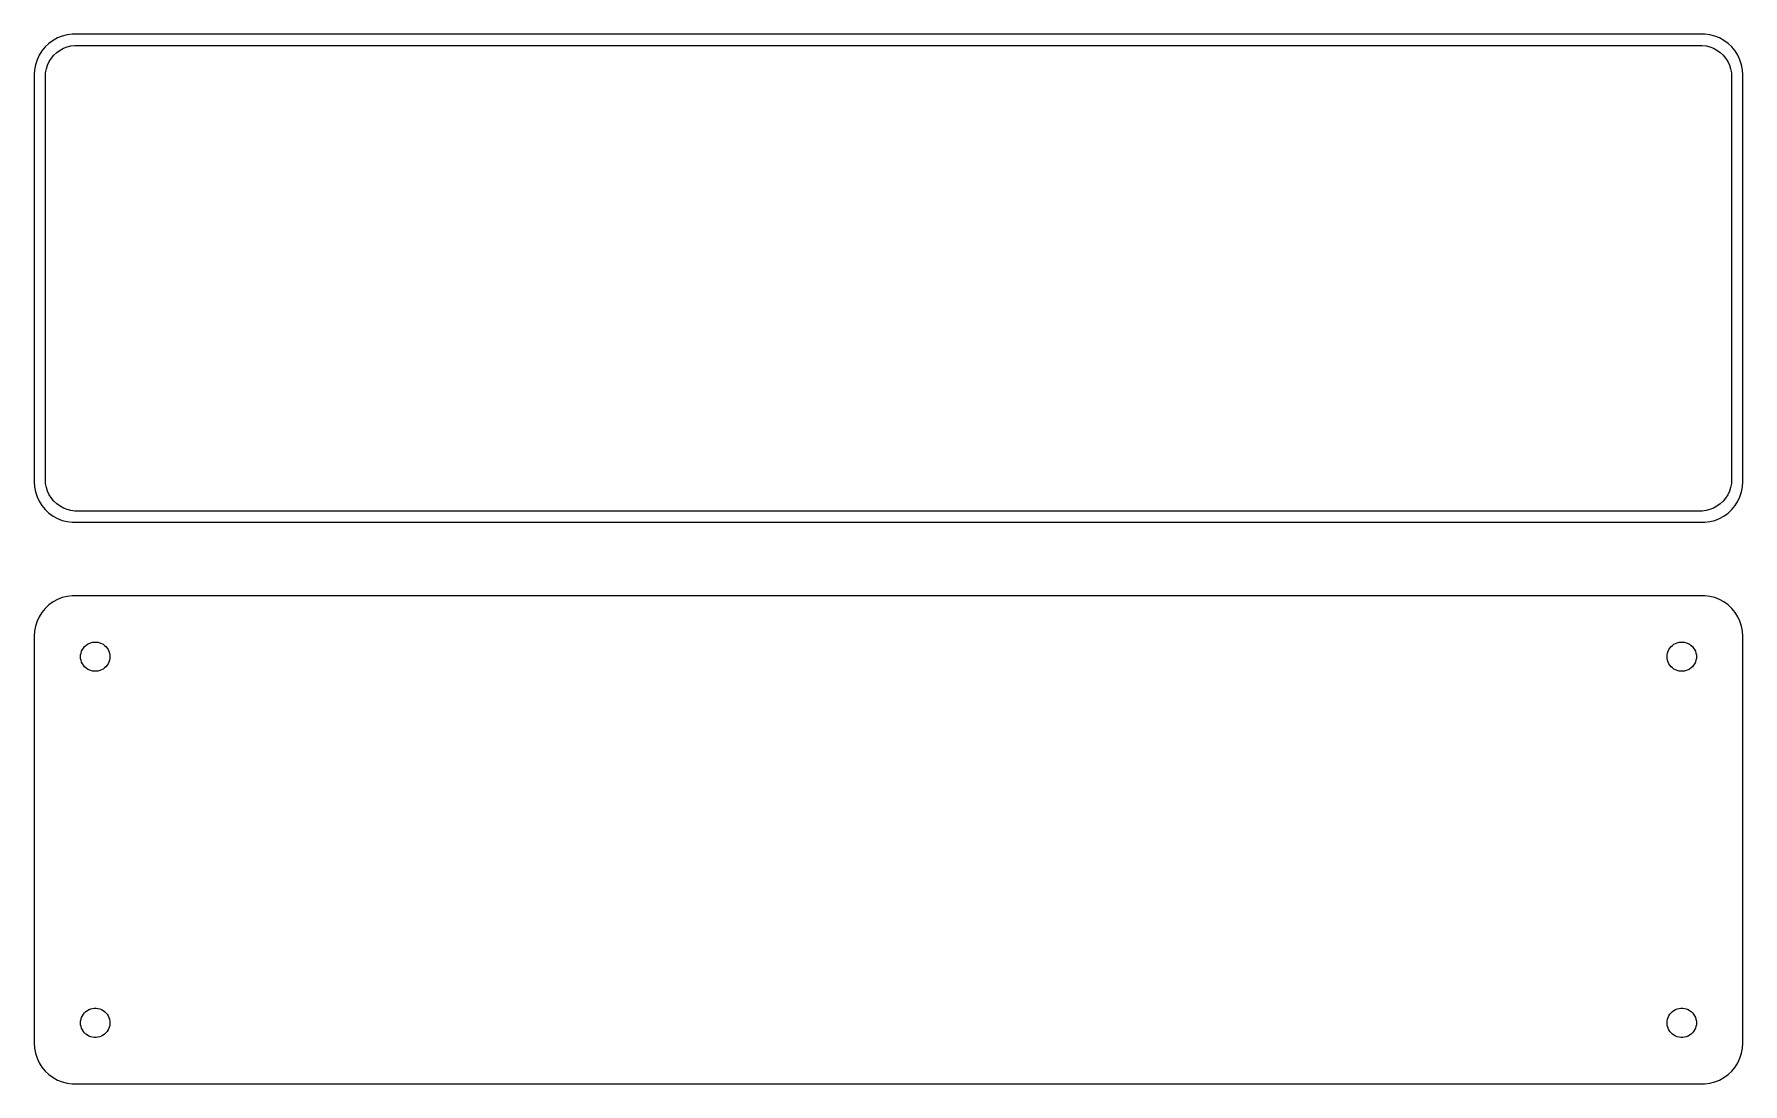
# Model space of a CAD drawing. Header units: metres. Extents: x -105 to 105, y 39 to 168.
import ezdxf

# ---------------------------------------------------------------- set-up
doc = ezdxf.new("R2010")
doc.units = ezdxf.units.M

msp = doc.modelspace()

# ---------------------------------------------------------------- linework, layer by layer
for p, q in [((-104.045, 165.939), (-104.382, 165.409)), ((-103.645, 166.423), (-104.045, 165.939)), ((-103.187, 166.853), (-103.645, 166.423)), ((-102.679, 167.222), (-103.187, 166.853)), ((-102.129, 167.524), (-102.679, 167.222)), ((-102.216, 165.731), (-101.823, 166.017)), ((-101.545, 167.755), (-102.129, 167.524)), ((-101.823, 166.017), (-101.398, 166.251)), ((-100.937, 167.911), (-101.545, 167.755)), ((-101.398, 166.251), (-100.946, 166.43)), ((-100.946, 166.43), (-100.475, 166.551)), ((-100.314, 167.99), (-100.937, 167.911)), ((-100.475, 166.551), (-99.993, 166.612)), ((100.314, 167.99), (-100.314, 167.99)), ((-99.993, 166.612), (99.993, 166.612)), ((99.993, 166.612), (100.475, 166.551)), ((100.937, 167.911), (100.314, 167.99)), ((100.475, 166.551), (100.946, 166.43)), ((101.545, 167.755), (100.937, 167.911)), ((100.946, 166.43), (101.398, 166.251)), ((101.398, 166.251), (101.823, 166.017)), ((102.129, 167.524), (101.545, 167.755)), ((101.823, 166.017), (102.216, 165.731)), ((102.679, 167.222), (102.129, 167.524)), ((103.187, 166.853), (102.679, 167.222)), ((103.645, 166.423), (103.187, 166.853)), ((104.045, 165.939), (103.645, 166.423)), ((104.382, 165.409), (104.045, 165.939)), ((-104.843, 164.243), (-104.961, 163.627)), ((-104.649, 164.841), (-104.843, 164.243)), ((-104.382, 165.409), (-104.649, 164.841)), ((-103.498, 163.712), (-103.348, 164.174)), ((-103.348, 164.174), (-103.141, 164.614)), ((-103.141, 164.614), (-102.88, 165.024)), ((-102.88, 165.024), (-102.571, 165.399)), ((-102.571, 165.399), (-102.216, 165.731)), ((102.216, 165.731), (102.571, 165.399)), ((102.571, 165.399), (102.88, 165.024)), ((102.88, 165.024), (103.141, 164.614)), ((103.141, 164.614), (103.348, 164.174)), ((103.348, 164.174), (103.498, 163.712)), ((104.649, 164.841), (104.382, 165.409)), ((104.843, 164.243), (104.649, 164.841)), ((104.961, 163.627), (104.843, 164.243)), ((-104.961, 163.627), (-105, 163)), ((-105, 163), (-105, 113)), ((-103.619, 162.75), (-103.589, 163.235)), ((-103.619, 113.25), (-103.619, 162.75)), ((-103.589, 163.235), (-103.498, 163.712)), ((103.498, 163.712), (103.589, 163.235)), ((103.589, 163.235), (103.619, 162.75)), ((103.619, 162.75), (103.619, 113.25)), ((105, 163), (104.961, 163.627)), ((105, 113), (105, 163)), ((-105, 113), (-104.961, 112.373)), ((-104.961, 112.373), (-104.843, 111.757)), ((-104.843, 111.757), (-104.649, 111.159)), ((-103.589, 112.765), (-103.619, 113.25)), ((-103.498, 112.288), (-103.589, 112.765)), ((-103.348, 111.826), (-103.498, 112.288)), ((-103.141, 111.386), (-103.348, 111.826)), ((-102.88, 110.976), (-103.141, 111.386)), ((103.141, 111.386), (102.88, 110.976)), ((103.348, 111.826), (103.141, 111.386)), ((103.498, 112.288), (103.348, 111.826)), ((103.589, 112.765), (103.498, 112.288)), ((103.619, 113.25), (103.589, 112.765)), ((104.649, 111.159), (104.843, 111.757)), ((104.843, 111.757), (104.961, 112.373)), ((104.961, 112.373), (105, 113)), ((-104.649, 111.159), (-104.382, 110.591)), ((-104.382, 110.591), (-104.045, 110.061)), ((-104.045, 110.061), (-103.645, 109.577)), ((-103.645, 109.577), (-103.187, 109.147)), ((-102.571, 110.601), (-102.88, 110.976)), ((-102.216, 110.269), (-102.571, 110.601)), ((-101.823, 109.983), (-102.216, 110.269)), ((-101.398, 109.749), (-101.823, 109.983)), ((-100.946, 109.57), (-101.398, 109.749)), ((-100.475, 109.449), (-100.946, 109.57)), ((-99.993, 109.388), (-100.475, 109.449)), ((99.993, 109.388), (-99.993, 109.388)), ((100.475, 109.449), (99.993, 109.388)), ((100.946, 109.57), (100.475, 109.449)), ((101.398, 109.749), (100.946, 109.57)), ((101.823, 109.983), (101.398, 109.749)), ((102.216, 110.269), (101.823, 109.983)), ((102.571, 110.601), (102.216, 110.269)), ((102.88, 110.976), (102.571, 110.601)), ((103.187, 109.147), (103.645, 109.577)), ((103.645, 109.577), (104.045, 110.061)), ((104.045, 110.061), (104.382, 110.591)), ((104.382, 110.591), (104.649, 111.159)), ((-103.187, 109.147), (-102.679, 108.778)), ((-102.679, 108.778), (-102.129, 108.476)), ((-102.129, 108.476), (-101.545, 108.245)), ((-101.545, 108.245), (-100.937, 108.089)), ((-100.937, 108.089), (-100.314, 108.01)), ((-100.314, 108.01), (100.314, 108.01)), ((100.314, 108.01), (100.937, 108.089)), ((100.937, 108.089), (101.545, 108.245)), ((101.545, 108.245), (102.129, 108.476)), ((102.129, 108.476), (102.679, 108.778)), ((102.679, 108.778), (103.187, 109.147)), ((-101.545, 98.7553), (-102.129, 98.5241)), ((-100.937, 98.9114), (-101.545, 98.7553)), ((-100.314, 98.9901), (-100.937, 98.9114)), ((100.314, 98.9901), (-100.314, 98.9901)), ((100.937, 98.9114), (100.314, 98.9901)), ((101.545, 98.7553), (100.937, 98.9114)), ((102.129, 98.5241), (101.545, 98.7553)), ((-104.045, 96.9389), (-104.382, 96.4088)), ((-103.645, 97.4227), (-104.045, 96.9389)), ((-103.187, 97.8526), (-103.645, 97.4227)), ((-102.679, 98.2216), (-103.187, 97.8526)), ((-102.129, 98.5241), (-102.679, 98.2216)), ((102.679, 98.2216), (102.129, 98.5241)), ((103.187, 97.8526), (102.679, 98.2216)), ((103.645, 97.4227), (103.187, 97.8526)), ((104.045, 96.9389), (103.645, 97.4227)), ((104.382, 96.4088), (104.045, 96.9389)), ((-104.961, 94.6267), (-105, 94)), ((-104.843, 95.2434), (-104.961, 94.6267)), ((-104.649, 95.8406), (-104.843, 95.2434)), ((-104.382, 96.4088), (-104.649, 95.8406)), ((104.649, 95.8406), (104.382, 96.4088)), ((104.843, 95.2434), (104.649, 95.8406)), ((104.961, 94.6267), (104.843, 95.2434)), ((105, 94), (104.961, 94.6267)), ((-105, 94), (-105, 44)), ((-99.0773, 92.3672), (-98.9562, 92.558)), ((-98.9562, 92.558), (-98.8121, 92.7322)), ((-98.8121, 92.7322), (-98.6474, 92.8869)), ((-98.6474, 92.8869), (-98.4645, 93.0198)), ((-98.4645, 93.0198), (-98.2664, 93.1287)), ((-98.2664, 93.1287), (-98.0562, 93.2119)), ((-98.0562, 93.2119), (-97.8373, 93.2681)), ((-97.8373, 93.2681), (-97.613, 93.2964)), ((-97.613, 93.2964), (-97.387, 93.2964)), ((-97.387, 93.2964), (-97.1627, 93.2681)), ((-97.1627, 93.2681), (-96.9438, 93.2119)), ((-96.9438, 93.2119), (-96.7336, 93.1287)), ((-96.7336, 93.1287), (-96.5355, 93.0198)), ((-96.5355, 93.0198), (-96.3526, 92.8869)), ((-96.3526, 92.8869), (-96.1879, 92.7322)), ((-96.1879, 92.7322), (-96.0438, 92.558)), ((-96.0438, 92.558), (-95.9226, 92.3672)), ((95.9226, 92.3672), (96.0438, 92.558)), ((96.0438, 92.558), (96.1879, 92.7322)), ((96.1879, 92.7322), (96.3526, 92.8869)), ((96.3526, 92.8869), (96.5355, 93.0198)), ((96.5355, 93.0198), (96.7336, 93.1287)), ((96.7336, 93.1287), (96.9438, 93.2119)), ((96.9438, 93.2119), (97.1627, 93.2681)), ((97.1627, 93.2681), (97.387, 93.2964)), ((97.387, 93.2964), (97.613, 93.2964)), ((97.613, 93.2964), (97.8373, 93.2681)), ((97.8373, 93.2681), (98.0562, 93.2119)), ((98.0562, 93.2119), (98.2664, 93.1287)), ((98.2664, 93.1287), (98.4645, 93.0198)), ((98.4645, 93.0198), (98.6474, 92.8869)), ((98.6474, 92.8869), (98.8121, 92.7322)), ((98.8121, 92.7322), (98.9562, 92.558)), ((98.9562, 92.558), (99.0773, 92.3672)), ((105, 44), (105, 94)), ((-99.3, 91.5), (-99.2858, 91.7256)), ((-99.2858, 91.2744), (-99.3, 91.5)), ((-99.2858, 91.7256), (-99.2434, 91.9476)), ((-99.2434, 91.0524), (-99.2858, 91.2744)), ((-99.2434, 91.9476), (-99.1736, 92.1626)), ((-99.1736, 90.8374), (-99.2434, 91.0524)), ((-99.1736, 92.1626), (-99.0773, 92.3672)), ((-99.0773, 90.6328), (-99.1736, 90.8374)), ((-98.9562, 90.442), (-99.0773, 90.6328)), ((-98.8121, 90.2678), (-98.9562, 90.442)), ((-96.0438, 90.442), (-96.1879, 90.2678)), ((-95.9226, 90.6328), (-96.0438, 90.442)), ((-95.9226, 92.3672), (-95.8264, 92.1626)), ((-95.8264, 90.8374), (-95.9226, 90.6328)), ((-95.8264, 92.1626), (-95.7565, 91.9476)), ((-95.7565, 91.0524), (-95.8264, 90.8374)), ((-95.7565, 91.9476), (-95.7142, 91.7256)), ((-95.7142, 91.2744), (-95.7565, 91.0524)), ((-95.7142, 91.7256), (-95.7, 91.5)), ((-95.7, 91.5), (-95.7142, 91.2744)), ((95.7, 91.5), (95.7142, 91.7256)), ((95.7142, 91.2744), (95.7, 91.5)), ((95.7142, 91.7256), (95.7565, 91.9476)), ((95.7565, 91.0524), (95.7142, 91.2744)), ((95.7565, 91.9476), (95.8264, 92.1626)), ((95.8264, 90.8374), (95.7565, 91.0524)), ((95.8264, 92.1626), (95.9226, 92.3672)), ((95.9226, 90.6328), (95.8264, 90.8374)), ((96.0438, 90.442), (95.9226, 90.6328)), ((96.1879, 90.2678), (96.0438, 90.442)), ((98.9562, 90.442), (98.8121, 90.2678)), ((99.0773, 90.6328), (98.9562, 90.442)), ((99.0773, 92.3672), (99.1736, 92.1626)), ((99.1736, 90.8374), (99.0773, 90.6328)), ((99.1736, 92.1626), (99.2434, 91.9476)), ((99.2434, 91.0524), (99.1736, 90.8374)), ((99.2434, 91.9476), (99.2858, 91.7256)), ((99.2858, 91.2744), (99.2434, 91.0524)), ((99.2858, 91.7256), (99.3, 91.5)), ((99.3, 91.5), (99.2858, 91.2744)), ((-98.6474, 90.1131), (-98.8121, 90.2678)), ((-98.4645, 89.9802), (-98.6474, 90.1131)), ((-98.2664, 89.8713), (-98.4645, 89.9802)), ((-98.0562, 89.7881), (-98.2664, 89.8713)), ((-97.8373, 89.7319), (-98.0562, 89.7881)), ((-97.613, 89.7036), (-97.8373, 89.7319)), ((-97.387, 89.7036), (-97.613, 89.7036)), ((-97.1627, 89.7319), (-97.387, 89.7036)), ((-96.9438, 89.7881), (-97.1627, 89.7319)), ((-96.7336, 89.8713), (-96.9438, 89.7881)), ((-96.5355, 89.9802), (-96.7336, 89.8713)), ((-96.3526, 90.1131), (-96.5355, 89.9802)), ((-96.1879, 90.2678), (-96.3526, 90.1131)), ((96.3526, 90.1131), (96.1879, 90.2678)), ((96.5355, 89.9802), (96.3526, 90.1131)), ((96.7336, 89.8713), (96.5355, 89.9802)), ((96.9438, 89.7881), (96.7336, 89.8713)), ((97.1627, 89.7319), (96.9438, 89.7881)), ((97.387, 89.7036), (97.1627, 89.7319)), ((97.613, 89.7036), (97.387, 89.7036)), ((97.8373, 89.7319), (97.613, 89.7036)), ((98.0562, 89.7881), (97.8373, 89.7319)), ((98.2664, 89.8713), (98.0562, 89.7881)), ((98.4645, 89.9802), (98.2664, 89.8713)), ((98.6474, 90.1131), (98.4645, 89.9802)), ((98.8121, 90.2678), (98.6474, 90.1131)), ((-99.3, 46.5), (-99.2858, 46.7256)), ((-99.2858, 46.2744), (-99.3, 46.5)), ((-99.2858, 46.7256), (-99.2434, 46.9476)), ((-99.2434, 46.0524), (-99.2858, 46.2744)), ((-99.2434, 46.9476), (-99.1736, 47.1626)), ((-99.1736, 47.1626), (-99.0773, 47.3672)), ((-99.0773, 47.3672), (-98.9562, 47.558)), ((-98.9562, 47.558), (-98.8121, 47.7322)), ((-98.8121, 47.7322), (-98.6474, 47.8869)), ((-98.6474, 47.8869), (-98.4645, 48.0198)), ((-98.4645, 48.0198), (-98.2664, 48.1287)), ((-98.2664, 48.1287), (-98.0562, 48.2119)), ((-98.0562, 48.2119), (-97.8373, 48.2681)), ((-97.8373, 48.2681), (-97.613, 48.2964)), ((-97.613, 48.2964), (-97.387, 48.2964)), ((-97.387, 48.2964), (-97.1627, 48.2681)), ((-97.1627, 48.2681), (-96.9438, 48.2119)), ((-96.9438, 48.2119), (-96.7336, 48.1287)), ((-96.7336, 48.1287), (-96.5355, 48.0198)), ((-96.5355, 48.0198), (-96.3526, 47.8869)), ((-96.3526, 47.8869), (-96.1879, 47.7322)), ((-96.1879, 47.7322), (-96.0438, 47.558)), ((-96.0438, 47.558), (-95.9226, 47.3672)), ((-95.9226, 47.3672), (-95.8264, 47.1626)), ((-95.8264, 47.1626), (-95.7565, 46.9476)), ((-95.7565, 46.9476), (-95.7142, 46.7256)), ((-95.7142, 46.2744), (-95.7565, 46.0524)), ((-95.7142, 46.7256), (-95.7, 46.5)), ((-95.7, 46.5), (-95.7142, 46.2744)), ((95.7, 46.5), (95.7142, 46.7256)), ((95.7142, 46.2744), (95.7, 46.5)), ((95.7142, 46.7256), (95.7565, 46.9476)), ((95.7565, 46.0524), (95.7142, 46.2744)), ((95.7565, 46.9476), (95.8264, 47.1626)), ((95.8264, 47.1626), (95.9226, 47.3672)), ((95.9226, 47.3672), (96.0438, 47.558)), ((96.0438, 47.558), (96.1879, 47.7322)), ((96.1879, 47.7322), (96.3526, 47.8869)), ((96.3526, 47.8869), (96.5355, 48.0198)), ((96.5355, 48.0198), (96.7336, 48.1287)), ((96.7336, 48.1287), (96.9438, 48.2119)), ((96.9438, 48.2119), (97.1627, 48.2681)), ((97.1627, 48.2681), (97.387, 48.2964)), ((97.387, 48.2964), (97.613, 48.2964)), ((97.613, 48.2964), (97.8373, 48.2681)), ((97.8373, 48.2681), (98.0562, 48.2119)), ((98.0562, 48.2119), (98.2664, 48.1287)), ((98.2664, 48.1287), (98.4645, 48.0198)), ((98.4645, 48.0198), (98.6474, 47.8869)), ((98.6474, 47.8869), (98.8121, 47.7322)), ((98.8121, 47.7322), (98.9562, 47.558)), ((98.9562, 47.558), (99.0773, 47.3672)), ((99.0773, 47.3672), (99.1736, 47.1626)), ((99.1736, 47.1626), (99.2434, 46.9476)), ((99.2434, 46.9476), (99.2858, 46.7256)), ((99.2858, 46.2744), (99.2434, 46.0524)), ((99.2858, 46.7256), (99.3, 46.5)), ((99.3, 46.5), (99.2858, 46.2744)), ((-99.1736, 45.8374), (-99.2434, 46.0524)), ((-99.0773, 45.6328), (-99.1736, 45.8374)), ((-98.9562, 45.442), (-99.0773, 45.6328)), ((-98.8121, 45.2678), (-98.9562, 45.442)), ((-98.6474, 45.1131), (-98.8121, 45.2678)), ((-98.4645, 44.9802), (-98.6474, 45.1131)), ((-98.2664, 44.8713), (-98.4645, 44.9802)), ((-98.0562, 44.7881), (-98.2664, 44.8713)), ((-97.8373, 44.7319), (-98.0562, 44.7881)), ((-97.613, 44.7036), (-97.8373, 44.7319)), ((-97.387, 44.7036), (-97.613, 44.7036)), ((-97.1627, 44.7319), (-97.387, 44.7036)), ((-96.9438, 44.7881), (-97.1627, 44.7319)), ((-96.7336, 44.8713), (-96.9438, 44.7881)), ((-96.5355, 44.9802), (-96.7336, 44.8713)), ((-96.3526, 45.1131), (-96.5355, 44.9802)), ((-96.1879, 45.2678), (-96.3526, 45.1131)), ((-96.0438, 45.442), (-96.1879, 45.2678)), ((-95.9226, 45.6328), (-96.0438, 45.442)), ((-95.8264, 45.8374), (-95.9226, 45.6328)), ((-95.7565, 46.0524), (-95.8264, 45.8374)), ((95.8264, 45.8374), (95.7565, 46.0524)), ((95.9226, 45.6328), (95.8264, 45.8374)), ((96.0438, 45.442), (95.9226, 45.6328)), ((96.1879, 45.2678), (96.0438, 45.442)), ((96.3526, 45.1131), (96.1879, 45.2678)), ((96.5355, 44.9802), (96.3526, 45.1131)), ((96.7336, 44.8713), (96.5355, 44.9802)), ((96.9438, 44.7881), (96.7336, 44.8713)), ((97.1627, 44.7319), (96.9438, 44.7881)), ((97.387, 44.7036), (97.1627, 44.7319)), ((97.613, 44.7036), (97.387, 44.7036)), ((97.8373, 44.7319), (97.613, 44.7036)), ((98.0562, 44.7881), (97.8373, 44.7319)), ((98.2664, 44.8713), (98.0562, 44.7881)), ((98.4645, 44.9802), (98.2664, 44.8713)), ((98.6474, 45.1131), (98.4645, 44.9802)), ((98.8121, 45.2678), (98.6474, 45.1131)), ((98.9562, 45.442), (98.8121, 45.2678)), ((99.0773, 45.6328), (98.9562, 45.442)), ((99.1736, 45.8374), (99.0773, 45.6328)), ((99.2434, 46.0524), (99.1736, 45.8374)), ((-105, 44), (-104.961, 43.3733)), ((-104.961, 43.3733), (-104.843, 42.7566)), ((-104.843, 42.7566), (-104.649, 42.1594)), ((-104.649, 42.1594), (-104.382, 41.5912)), ((104.382, 41.5912), (104.649, 42.1594)), ((104.649, 42.1594), (104.843, 42.7566)), ((104.843, 42.7566), (104.961, 43.3733)), ((104.961, 43.3733), (105, 44)), ((-104.382, 41.5912), (-104.045, 41.0611)), ((-104.045, 41.0611), (-103.645, 40.5773)), ((-103.645, 40.5773), (-103.187, 40.1474)), ((-103.187, 40.1474), (-102.679, 39.7784)), ((102.679, 39.7784), (103.187, 40.1474)), ((103.187, 40.1474), (103.645, 40.5773)), ((103.645, 40.5773), (104.045, 41.0611)), ((104.045, 41.0611), (104.382, 41.5912)), ((-102.679, 39.7784), (-102.129, 39.4759)), ((-102.129, 39.4759), (-101.545, 39.2447)), ((-101.545, 39.2447), (-100.937, 39.0886)), ((-100.937, 39.0886), (-100.314, 39.0099)), ((-100.314, 39.0099), (100.314, 39.0099)), ((100.314, 39.0099), (100.937, 39.0886)), ((100.937, 39.0886), (101.545, 39.2447)), ((101.545, 39.2447), (102.129, 39.4759)), ((102.129, 39.4759), (102.679, 39.7784))]:
    msp.add_line(p, q)

doc.saveas('drawing.dxf')
